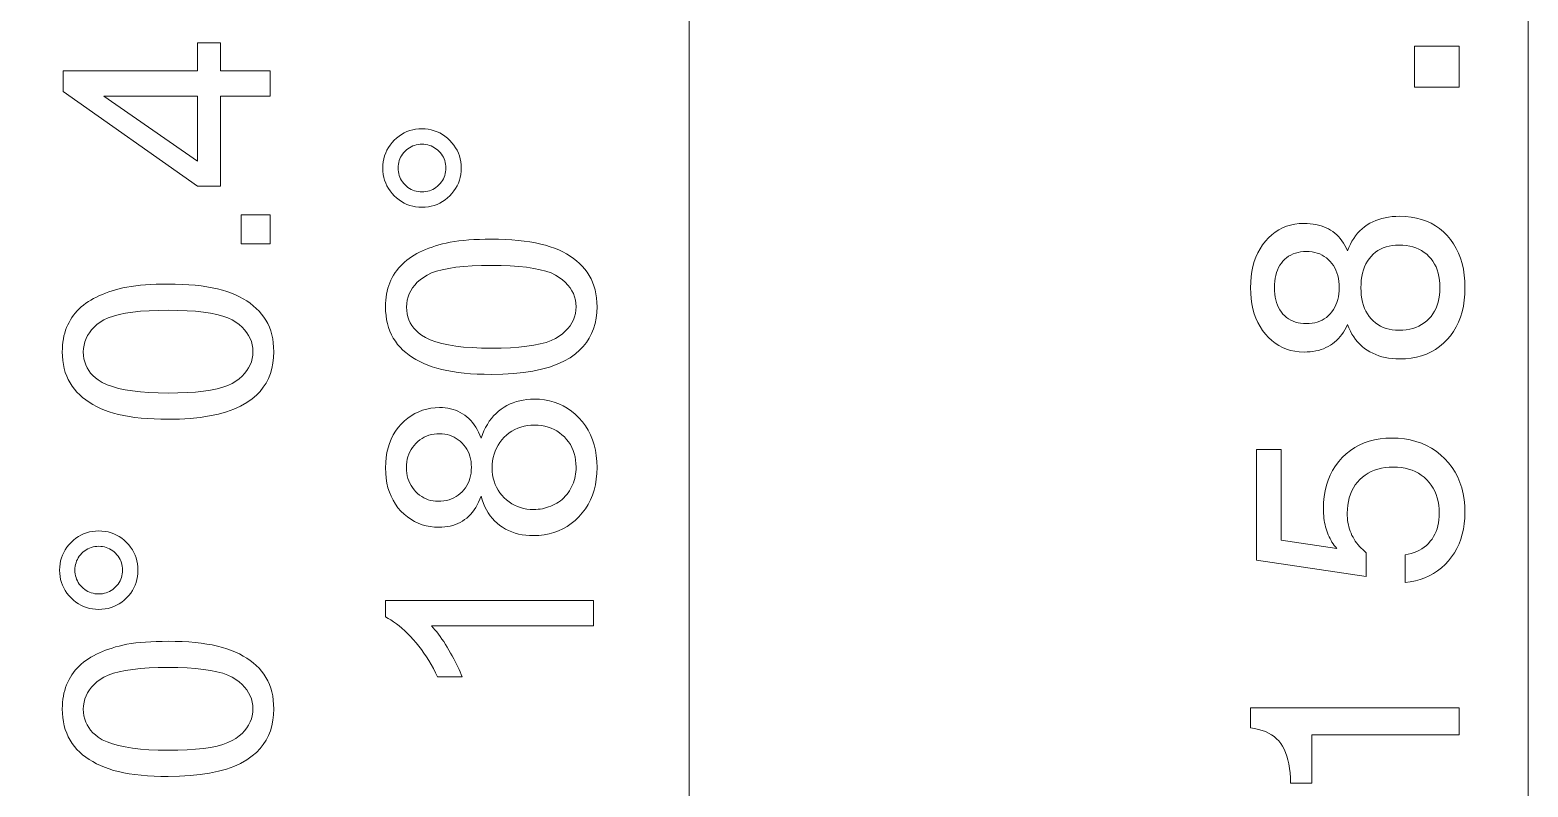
# Model space of a CAD drawing. Extents: x 0 to 297, y 0 to 420.
# Drawn here: x 151.95 to 173.65, y 200.42 to 211.38 of the extents above; entities that cross this region are included whole.
import ezdxf

# ---------------------------------------------------------------- set-up
doc = ezdxf.new("R2010")
doc.units = 0

msp = doc.modelspace()

# ---------------------------------------------------------------- linework, layer by layer
at = {"color": 7, "lineweight": 13}
msp.add_line((173.645, 131.163), (173.645, 284.152), dxfattribs=at)
msp.add_lwpolyline([(130.706, 153.818), (161.496, 162.698), (161.496, 236.781)], dxfattribs=at)
for points in [[(155.426, 210.425), (154.707, 210.425), (154.707, 209.123), (154.37, 209.123), (152.426, 210.492), (152.426, 210.793), (154.37, 210.793), (154.37, 211.198), (154.707, 211.198), (154.707, 210.793), (155.426, 210.793)], [(172.645, 210.554), (172.002, 210.554), (172.002, 211.151), (172.645, 211.151)], [(154.37, 210.425), (153.017, 210.425), (154.37, 209.485)], [(157.623, 208.817), (157.577, 208.819), (157.532, 208.824), (157.489, 208.832), (157.446, 208.844), (157.406, 208.859), (157.366, 208.877), (157.328, 208.899), (157.291, 208.924), (157.256, 208.952), (157.222, 208.984), (157.191, 209.018), (157.163, 209.053), (157.138, 209.09), (157.116, 209.128), (157.098, 209.168), (157.083, 209.208), (157.072, 209.25), (157.063, 209.294), (157.058, 209.338), (157.057, 209.384), (157.058, 209.431), (157.063, 209.476), (157.072, 209.52), (157.083, 209.563), (157.098, 209.604), (157.116, 209.643), (157.138, 209.681), (157.163, 209.718), (157.191, 209.753), (157.222, 209.787), (157.256, 209.819), (157.291, 209.847), (157.328, 209.872), (157.366, 209.893), (157.406, 209.912), (157.446, 209.927), (157.489, 209.938), (157.532, 209.946), (157.577, 209.951), (157.623, 209.953), (157.67, 209.951), (157.715, 209.946), (157.758, 209.938), (157.801, 209.926), (157.842, 209.911), (157.881, 209.893), (157.919, 209.871), (157.956, 209.846), (157.992, 209.818), (158.026, 209.786), (158.057, 209.752), (158.086, 209.717), (158.111, 209.68), (158.132, 209.642), (158.151, 209.602), (158.166, 209.561), (158.177, 209.519), (158.186, 209.476), (158.191, 209.431), (158.192, 209.384), (158.191, 209.338), (158.186, 209.294), (158.177, 209.25), (158.166, 209.208), (158.151, 209.168), (158.133, 209.128), (158.111, 209.09), (158.086, 209.053), (158.058, 209.018), (158.027, 208.984), (157.993, 208.952), (157.957, 208.924), (157.921, 208.899), (157.883, 208.877), (157.843, 208.859), (157.802, 208.844), (157.759, 208.832), (157.716, 208.824), (157.67, 208.819)], [(157.623, 209.04), (157.652, 209.041), (157.679, 209.044), (157.706, 209.049), (157.731, 209.057), (157.756, 209.066), (157.78, 209.077), (157.803, 209.09), (157.826, 209.105), (157.847, 209.122), (157.868, 209.142), (157.887, 209.162), (157.904, 209.184), (157.92, 209.206), (157.933, 209.229), (157.944, 209.253), (157.953, 209.278), (157.96, 209.304), (157.965, 209.331), (157.968, 209.358), (157.969, 209.386), (157.968, 209.414), (157.965, 209.441), (157.96, 209.467), (157.953, 209.493), (157.944, 209.517), (157.933, 209.541), (157.92, 209.564), (157.904, 209.587), (157.887, 209.608), (157.868, 209.629), (157.847, 209.648), (157.826, 209.665), (157.803, 209.68), (157.78, 209.694), (157.756, 209.705), (157.731, 209.714), (157.706, 209.721), (157.679, 209.726), (157.652, 209.729), (157.623, 209.73), (157.595, 209.729), (157.568, 209.726), (157.541, 209.721), (157.516, 209.714), (157.491, 209.705), (157.467, 209.694), (157.443, 209.68), (157.421, 209.665), (157.4, 209.648), (157.379, 209.629), (157.36, 209.608), (157.342, 209.587), (157.327, 209.564), (157.314, 209.541), (157.303, 209.517), (157.294, 209.493), (157.287, 209.467), (157.282, 209.441), (157.279, 209.414), (157.278, 209.386), (157.279, 209.358), (157.282, 209.331), (157.287, 209.304), (157.294, 209.278), (157.303, 209.253), (157.314, 209.229), (157.327, 209.206), (157.342, 209.184), (157.36, 209.162), (157.379, 209.142), (157.4, 209.122), (157.421, 209.105), (157.443, 209.09), (157.467, 209.077), (157.491, 209.066), (157.516, 209.057), (157.541, 209.049), (157.568, 209.044), (157.595, 209.041)], [(155.426, 208.286), (155.006, 208.286), (155.006, 208.706), (155.426, 208.706)], [(171.03, 207.118), (171.011, 207.079), (170.991, 207.043), (170.97, 207.008), (170.947, 206.975), (170.923, 206.945), (170.898, 206.916), (170.871, 206.889), (170.843, 206.864), (170.814, 206.842), (170.783, 206.821), (170.752, 206.802), (170.718, 206.785), (170.683, 206.77), (170.647, 206.757), (170.61, 206.746), (170.57, 206.738), (170.53, 206.731), (170.488, 206.726), (170.445, 206.723), (170.4, 206.722), (170.332, 206.724), (170.267, 206.732), (170.205, 206.745), (170.145, 206.763), (170.088, 206.786), (170.034, 206.815), (169.982, 206.848), (169.932, 206.887), (169.885, 206.931), (169.841, 206.98), (169.8, 207.033), (169.764, 207.089), (169.731, 207.149), (169.703, 207.212), (169.68, 207.277), (169.66, 207.346), (169.645, 207.418), (169.635, 207.494), (169.628, 207.572), (169.626, 207.653), (169.628, 207.735), (169.635, 207.814), (169.645, 207.889), (169.66, 207.962), (169.68, 208.031), (169.703, 208.096), (169.731, 208.159), (169.764, 208.218), (169.8, 208.274), (169.841, 208.327), (169.885, 208.376), (169.932, 208.419), (169.982, 208.458), (170.034, 208.491), (170.088, 208.519), (170.145, 208.542), (170.205, 208.56), (170.267, 208.573), (170.332, 208.581), (170.4, 208.583), (170.445, 208.582), (170.489, 208.579), (170.531, 208.574), (170.572, 208.568), (170.611, 208.559), (170.649, 208.548), (170.685, 208.536), (170.72, 208.521), (170.754, 208.505), (170.786, 208.486), (170.816, 208.466), (170.845, 208.443), (170.873, 208.419), (170.9, 208.392), (170.925, 208.363), (170.948, 208.333), (170.971, 208.3), (170.992, 208.265), (171.012, 208.228), (171.03, 208.189), (171.05, 208.237), (171.071, 208.283), (171.095, 208.326), (171.12, 208.367), (171.148, 208.405), (171.177, 208.441), (171.209, 208.475), (171.242, 208.506), (171.277, 208.535), (171.315, 208.561), (171.354, 208.585), (171.395, 208.606), (171.438, 208.625), (171.482, 208.641), (171.528, 208.655), (171.576, 208.666), (171.626, 208.675), (171.677, 208.682), (171.73, 208.685), (171.785, 208.687), (171.87, 208.684), (171.951, 208.675), (172.028, 208.661), (172.103, 208.642), (172.173, 208.617), (172.24, 208.586), (172.304, 208.55), (172.364, 208.508), (172.421, 208.46), (172.474, 208.407), (172.523, 208.349), (172.567, 208.288), (172.605, 208.222), (172.639, 208.153), (172.667, 208.079), (172.69, 208.002), (172.708, 207.921), (172.721, 207.835), (172.729, 207.746), (172.731, 207.653), (172.729, 207.561), (172.721, 207.472), (172.708, 207.387), (172.69, 207.305), (172.667, 207.228), (172.639, 207.155), (172.605, 207.085), (172.567, 207.02), (172.523, 206.958), (172.474, 206.901), (172.421, 206.848), (172.364, 206.801), (172.304, 206.759), (172.24, 206.723), (172.173, 206.692), (172.103, 206.667), (172.028, 206.648), (171.951, 206.634), (171.87, 206.625), (171.785, 206.623), (171.73, 206.624), (171.677, 206.628), (171.626, 206.634), (171.576, 206.643), (171.528, 206.654), (171.482, 206.668), (171.438, 206.684), (171.395, 206.703), (171.354, 206.724), (171.315, 206.748), (171.277, 206.774), (171.242, 206.803), (171.209, 206.834), (171.177, 206.867), (171.148, 206.903), (171.12, 206.941), (171.095, 206.982), (171.071, 207.025), (171.05, 207.07)], [(158.628, 206.398), (158.524, 206.4), (158.424, 206.403), (158.328, 206.408), (158.236, 206.416), (158.148, 206.426), (158.065, 206.438), (157.985, 206.452), (157.91, 206.469), (157.839, 206.487), (157.772, 206.508), (157.708, 206.531), (157.648, 206.556), (157.591, 206.583), (157.536, 206.613), (157.485, 206.644), (157.436, 206.678), (157.39, 206.713), (157.348, 206.751), (157.308, 206.791), (157.271, 206.833), (157.238, 206.878), (157.208, 206.924), (157.182, 206.973), (157.159, 207.024), (157.139, 207.077), (157.124, 207.133), (157.111, 207.19), (157.103, 207.25), (157.097, 207.312), (157.095, 207.377), (157.096, 207.424), (157.099, 207.471), (157.104, 207.516), (157.111, 207.56), (157.12, 207.603), (157.13, 207.645), (157.143, 207.686), (157.158, 207.725), (157.174, 207.763), (157.193, 207.8), (157.213, 207.836), (157.235, 207.871), (157.259, 207.904), (157.284, 207.936), (157.311, 207.967), (157.34, 207.996), (157.371, 208.024), (157.403, 208.051), (157.437, 208.077), (157.473, 208.101), (157.51, 208.124), (157.549, 208.147), (157.59, 208.168), (157.632, 208.188), (157.676, 208.207), (157.722, 208.225), (157.769, 208.242), (157.817, 208.258), (157.867, 208.273), (157.919, 208.287), (157.974, 208.3), (158.032, 208.312), (158.093, 208.322), (158.159, 208.331), (158.228, 208.338), (158.301, 208.344), (158.377, 208.349), (158.457, 208.352), (158.541, 208.354), (158.628, 208.355), (158.732, 208.354), (158.831, 208.35), (158.927, 208.345), (159.018, 208.337), (159.105, 208.328), (159.188, 208.316), (159.268, 208.302), (159.343, 208.285), (159.414, 208.267), (159.481, 208.246), (159.544, 208.224), (159.604, 208.199), (159.662, 208.172), (159.716, 208.142), (159.768, 208.111), (159.817, 208.078), (159.862, 208.042), (159.905, 208.004), (159.945, 207.964), (159.982, 207.922), (160.016, 207.878), (160.046, 207.831), (160.072, 207.782), (160.095, 207.731), (160.115, 207.678), (160.131, 207.622), (160.143, 207.564), (160.152, 207.504), (160.157, 207.441), (160.159, 207.377), (160.156, 207.292), (160.146, 207.211), (160.131, 207.133), (160.109, 207.059), (160.081, 206.989), (160.047, 206.923), (160.007, 206.861), (159.96, 206.802), (159.907, 206.747), (159.848, 206.695), (159.768, 206.639), (159.679, 206.588), (159.581, 206.544), (159.473, 206.505), (159.356, 206.473), (159.229, 206.446), (159.093, 206.425), (158.947, 206.41), (158.793, 206.401)], [(170.433, 207.133), (170.476, 207.134), (170.516, 207.138), (170.555, 207.146), (170.592, 207.156), (170.627, 207.168), (170.661, 207.184), (170.693, 207.202), (170.724, 207.224), (170.752, 207.248), (170.779, 207.275), (170.804, 207.304), (170.826, 207.336), (170.846, 207.369), (170.863, 207.404), (170.877, 207.441), (170.889, 207.48), (170.898, 207.52), (170.905, 207.563), (170.909, 207.607), (170.91, 207.653), (170.909, 207.7), (170.905, 207.745), (170.898, 207.788), (170.889, 207.829), (170.877, 207.868), (170.863, 207.905), (170.846, 207.94), (170.826, 207.973), (170.804, 208.005), (170.779, 208.034), (170.752, 208.061), (170.724, 208.085), (170.693, 208.107), (170.661, 208.125), (170.627, 208.141), (170.592, 208.154), (170.555, 208.164), (170.516, 208.171), (170.476, 208.175), (170.433, 208.176), (170.391, 208.175), (170.351, 208.171), (170.313, 208.164), (170.276, 208.154), (170.241, 208.142), (170.208, 208.126), (170.177, 208.108), (170.148, 208.087), (170.121, 208.064), (170.095, 208.037), (170.072, 208.008), (170.051, 207.977), (170.032, 207.944), (170.016, 207.909), (170.003, 207.872), (169.992, 207.832), (169.983, 207.791), (169.977, 207.747), (169.973, 207.701), (169.972, 207.653), (169.973, 207.606), (169.977, 207.561), (169.983, 207.517), (169.992, 207.476), (170.003, 207.437), (170.016, 207.4), (170.032, 207.365), (170.051, 207.332), (170.072, 207.301), (170.095, 207.272), (170.121, 207.245), (170.148, 207.222), (170.177, 207.201), (170.208, 207.183), (170.241, 207.168), (170.276, 207.155), (170.313, 207.145), (170.351, 207.138), (170.391, 207.134)], [(171.776, 207.038), (171.83, 207.04), (171.881, 207.045), (171.931, 207.053), (171.977, 207.064), (172.022, 207.079), (172.064, 207.097), (172.104, 207.119), (172.141, 207.144), (172.177, 207.172), (172.21, 207.203), (172.24, 207.238), (172.267, 207.274), (172.291, 207.313), (172.312, 207.355), (172.329, 207.399), (172.343, 207.445), (172.355, 207.493), (172.362, 207.544), (172.367, 207.598), (172.369, 207.653), (172.367, 207.71), (172.362, 207.763), (172.355, 207.815), (172.343, 207.863), (172.329, 207.91), (172.312, 207.954), (172.291, 207.995), (172.267, 208.035), (172.24, 208.071), (172.21, 208.106), (172.177, 208.137), (172.141, 208.165), (172.104, 208.19), (172.064, 208.212), (172.022, 208.23), (171.977, 208.245), (171.931, 208.256), (171.881, 208.265), (171.83, 208.27), (171.776, 208.271), (171.726, 208.27), (171.679, 208.265), (171.633, 208.256), (171.589, 208.245), (171.548, 208.23), (171.509, 208.212), (171.471, 208.191), (171.436, 208.166), (171.403, 208.138), (171.373, 208.107), (171.344, 208.073), (171.319, 208.036), (171.297, 207.997), (171.278, 207.955), (171.261, 207.911), (171.248, 207.865), (171.237, 207.816), (171.23, 207.764), (171.226, 207.71), (171.224, 207.653), (171.226, 207.597), (171.23, 207.544), (171.237, 207.492), (171.248, 207.444), (171.261, 207.397), (171.278, 207.353), (171.297, 207.312), (171.319, 207.273), (171.344, 207.236), (171.373, 207.202), (171.403, 207.171), (171.436, 207.143), (171.471, 207.118), (171.509, 207.097), (171.548, 207.079), (171.589, 207.064), (171.633, 207.053), (171.679, 207.044), (171.726, 207.04)], [(158.628, 206.777), (158.771, 206.779), (158.904, 206.784), (159.027, 206.793), (159.14, 206.805), (159.243, 206.82), (159.337, 206.839), (159.42, 206.862), (159.494, 206.888), (159.558, 206.917), (159.612, 206.95), (159.658, 206.985), (159.7, 207.022), (159.736, 207.061), (159.768, 207.101), (159.795, 207.143), (159.817, 207.187), (159.834, 207.232), (159.846, 207.278), (159.854, 207.327), (159.856, 207.377), (159.854, 207.427), (159.846, 207.475), (159.834, 207.522), (159.817, 207.567), (159.795, 207.61), (159.768, 207.652), (159.736, 207.692), (159.699, 207.731), (159.657, 207.768), (159.61, 207.803), (159.556, 207.836), (159.493, 207.866), (159.419, 207.892), (159.335, 207.914), (159.242, 207.933), (159.139, 207.949), (159.026, 207.961), (158.903, 207.969), (158.771, 207.975), (158.628, 207.976), (158.485, 207.975), (158.352, 207.969), (158.229, 207.961), (158.115, 207.949), (158.012, 207.933), (157.918, 207.914), (157.835, 207.892), (157.761, 207.866), (157.698, 207.836), (157.644, 207.803), (157.598, 207.768), (157.556, 207.731), (157.52, 207.692), (157.488, 207.651), (157.461, 207.609), (157.439, 207.565), (157.422, 207.52), (157.41, 207.472), (157.403, 207.423), (157.4, 207.373), (157.403, 207.323), (157.409, 207.275), (157.42, 207.23), (157.435, 207.186), (157.454, 207.144), (157.478, 207.105), (157.506, 207.067), (157.538, 207.032), (157.574, 206.999), (157.615, 206.967), (157.675, 206.931), (157.744, 206.899), (157.822, 206.87), (157.909, 206.846), (158.006, 206.825), (158.112, 206.808), (158.227, 206.794), (158.351, 206.785), (158.485, 206.779)], [(153.946, 205.749), (153.842, 205.75), (153.742, 205.753), (153.646, 205.759), (153.554, 205.766), (153.466, 205.776), (153.382, 205.788), (153.303, 205.802), (153.228, 205.819), (153.157, 205.837), (153.09, 205.858), (153.026, 205.881), (152.966, 205.906), (152.908, 205.934), (152.854, 205.963), (152.802, 205.994), (152.754, 206.028), (152.708, 206.064), (152.666, 206.102), (152.626, 206.142), (152.589, 206.184), (152.556, 206.228), (152.526, 206.274), (152.5, 206.323), (152.477, 206.374), (152.457, 206.427), (152.442, 206.483), (152.429, 206.541), (152.42, 206.6), (152.415, 206.663), (152.413, 206.727), (152.414, 206.775), (152.417, 206.821), (152.422, 206.866), (152.429, 206.911), (152.438, 206.954), (152.448, 206.995), (152.461, 207.036), (152.476, 207.075), (152.492, 207.114), (152.511, 207.151), (152.531, 207.186), (152.553, 207.221), (152.577, 207.254), (152.602, 207.286), (152.629, 207.317), (152.658, 207.346), (152.689, 207.374), (152.721, 207.401), (152.755, 207.427), (152.791, 207.451), (152.828, 207.475), (152.867, 207.497), (152.908, 207.518), (152.95, 207.538), (152.994, 207.557), (153.039, 207.575), (153.086, 207.592), (153.135, 207.609), (153.185, 207.624), (153.237, 207.638), (153.291, 207.65), (153.35, 207.662), (153.411, 207.672), (153.477, 207.681), (153.546, 207.688), (153.618, 207.694), (153.695, 207.699), (153.775, 207.702), (153.859, 207.704), (153.946, 207.705), (154.05, 207.704), (154.149, 207.701), (154.245, 207.695), (154.336, 207.688), (154.423, 207.678), (154.506, 207.666), (154.585, 207.652), (154.661, 207.636), (154.732, 207.617), (154.798, 207.597), (154.862, 207.574), (154.922, 207.549), (154.98, 207.522), (155.034, 207.493), (155.086, 207.461), (155.135, 207.428), (155.18, 207.392), (155.223, 207.354), (155.263, 207.314), (155.3, 207.272), (155.333, 207.228), (155.363, 207.181), (155.39, 207.133), (155.413, 207.081), (155.433, 207.028), (155.448, 206.972), (155.461, 206.914), (155.47, 206.854), (155.475, 206.792), (155.477, 206.727), (155.474, 206.642), (155.464, 206.561), (155.449, 206.483), (155.427, 206.41), (155.399, 206.34), (155.365, 206.273), (155.324, 206.211), (155.278, 206.152), (155.225, 206.097), (155.166, 206.046), (155.086, 205.989), (154.997, 205.939), (154.899, 205.894), (154.791, 205.856), (154.674, 205.823), (154.547, 205.796), (154.411, 205.775), (154.265, 205.761), (154.11, 205.752)], [(153.946, 206.127), (154.089, 206.129), (154.222, 206.134), (154.345, 206.143), (154.458, 206.155), (154.561, 206.171), (154.655, 206.19), (154.738, 206.212), (154.812, 206.238), (154.876, 206.267), (154.929, 206.3), (154.976, 206.336), (155.017, 206.373), (155.054, 206.411), (155.086, 206.452), (155.113, 206.493), (155.135, 206.537), (155.152, 206.582), (155.164, 206.629), (155.171, 206.677), (155.174, 206.727), (155.171, 206.777), (155.164, 206.825), (155.152, 206.872), (155.135, 206.917), (155.113, 206.96), (155.086, 207.002), (155.054, 207.043), (155.017, 207.081), (154.975, 207.118), (154.928, 207.154), (154.874, 207.186), (154.81, 207.216), (154.737, 207.242), (154.653, 207.264), (154.56, 207.283), (154.457, 207.299), (154.344, 207.311), (154.221, 207.32), (154.089, 207.325), (153.946, 207.327), (153.803, 207.325), (153.67, 207.32), (153.546, 207.311), (153.433, 207.299), (153.33, 207.283), (153.236, 207.264), (153.153, 207.242), (153.079, 207.216), (153.015, 207.186), (152.962, 207.154), (152.916, 207.118), (152.874, 207.081), (152.838, 207.042), (152.806, 207.002), (152.779, 206.959), (152.757, 206.916), (152.74, 206.87), (152.728, 206.823), (152.721, 206.774), (152.718, 206.723), (152.72, 206.673), (152.727, 206.625), (152.738, 206.58), (152.753, 206.536), (152.772, 206.495), (152.796, 206.455), (152.824, 206.418), (152.856, 206.382), (152.892, 206.349), (152.933, 206.318), (152.993, 206.282), (153.061, 206.249), (153.139, 206.221), (153.227, 206.196), (153.323, 206.175), (153.429, 206.158), (153.545, 206.144), (153.669, 206.135), (153.803, 206.129)], [(158.481, 204.635), (158.463, 204.59), (158.444, 204.548), (158.424, 204.508), (158.402, 204.47), (158.379, 204.435), (158.354, 204.402), (158.328, 204.372), (158.301, 204.344), (158.272, 204.318), (158.241, 204.295), (158.21, 204.274), (158.177, 204.255), (158.143, 204.238), (158.107, 204.224), (158.071, 204.212), (158.033, 204.202), (157.994, 204.194), (157.953, 204.189), (157.912, 204.185), (157.869, 204.184), (157.805, 204.187), (157.742, 204.194), (157.682, 204.205), (157.624, 204.222), (157.568, 204.243), (157.514, 204.269), (157.462, 204.3), (157.412, 204.335), (157.364, 204.375), (157.319, 204.42), (157.276, 204.468), (157.238, 204.52), (157.205, 204.575), (157.176, 204.633), (157.151, 204.694), (157.131, 204.758), (157.116, 204.825), (157.104, 204.896), (157.098, 204.969), (157.095, 205.046), (157.098, 205.123), (157.105, 205.197), (157.116, 205.268), (157.132, 205.336), (157.153, 205.4), (157.178, 205.462), (157.207, 205.521), (157.242, 205.576), (157.28, 205.629), (157.324, 205.678), (157.37, 205.724), (157.419, 205.764), (157.469, 205.8), (157.522, 205.831), (157.577, 205.858), (157.633, 205.879), (157.692, 205.896), (157.752, 205.908), (157.815, 205.915), (157.879, 205.918), (157.92, 205.917), (157.961, 205.913), (158, 205.908), (158.038, 205.9), (158.074, 205.89), (158.11, 205.878), (158.145, 205.864), (158.179, 205.848), (158.211, 205.829), (158.242, 205.808), (158.273, 205.785), (158.301, 205.76), (158.329, 205.732), (158.355, 205.702), (158.379, 205.67), (158.402, 205.636), (158.424, 205.599), (158.444, 205.56), (158.463, 205.519), (158.481, 205.476), (158.5, 205.53), (158.521, 205.581), (158.545, 205.629), (158.571, 205.675), (158.599, 205.719), (158.629, 205.76), (158.661, 205.798), (158.696, 205.833), (158.732, 205.866), (158.771, 205.896), (158.812, 205.924), (158.855, 205.948), (158.899, 205.97), (158.944, 205.988), (158.991, 206.004), (159.04, 206.017), (159.09, 206.027), (159.142, 206.035), (159.195, 206.039), (159.25, 206.04), (159.326, 206.038), (159.399, 206.029), (159.47, 206.016), (159.538, 205.997), (159.604, 205.972), (159.668, 205.942), (159.729, 205.907), (159.787, 205.866), (159.843, 205.82), (159.897, 205.768), (159.947, 205.712), (159.991, 205.652), (160.031, 205.589), (160.065, 205.523), (160.093, 205.453), (160.117, 205.38), (160.135, 205.303), (160.148, 205.223), (160.156, 205.139), (160.159, 205.052), (160.156, 204.965), (160.148, 204.881), (160.135, 204.801), (160.117, 204.724), (160.093, 204.651), (160.064, 204.581), (160.03, 204.515), (159.991, 204.451), (159.946, 204.392), (159.896, 204.336), (159.842, 204.284), (159.786, 204.238), (159.726, 204.197), (159.665, 204.162), (159.601, 204.132), (159.534, 204.107), (159.464, 204.088), (159.392, 204.074), (159.317, 204.066), (159.24, 204.064), (159.183, 204.065), (159.127, 204.07), (159.073, 204.077), (159.021, 204.087), (158.971, 204.101), (158.923, 204.117), (158.877, 204.136), (158.833, 204.159), (158.79, 204.184), (158.75, 204.212), (158.712, 204.243), (158.676, 204.276), (158.643, 204.312), (158.612, 204.351), (158.584, 204.392), (158.558, 204.435), (158.535, 204.481), (158.515, 204.53), (158.496, 204.581)], [(157.857, 204.561), (157.899, 204.562), (157.939, 204.566), (157.977, 204.573), (158.015, 204.583), (158.05, 204.595), (158.084, 204.61), (158.117, 204.628), (158.147, 204.649), (158.177, 204.672), (158.205, 204.698), (158.23, 204.726), (158.253, 204.756), (158.273, 204.788), (158.291, 204.821), (158.306, 204.856), (158.318, 204.892), (158.328, 204.93), (158.334, 204.97), (158.338, 205.011), (158.34, 205.054), (158.338, 205.096), (158.334, 205.136), (158.328, 205.175), (158.318, 205.212), (158.306, 205.248), (158.291, 205.282), (158.274, 205.314), (158.254, 205.345), (158.231, 205.375), (158.206, 205.403), (158.178, 205.429), (158.15, 205.452), (158.12, 205.472), (158.089, 205.49), (158.057, 205.505), (158.023, 205.517), (157.988, 205.527), (157.953, 205.534), (157.915, 205.538), (157.877, 205.539), (157.837, 205.538), (157.799, 205.533), (157.761, 205.526), (157.725, 205.517), (157.691, 205.504), (157.657, 205.489), (157.625, 205.47), (157.594, 205.449), (157.565, 205.425), (157.536, 205.399), (157.51, 205.37), (157.487, 205.34), (157.466, 205.309), (157.448, 205.276), (157.433, 205.242), (157.42, 205.206), (157.411, 205.169), (157.404, 205.131), (157.4, 205.091), (157.398, 205.05), (157.4, 205.008), (157.404, 204.968), (157.41, 204.93), (157.42, 204.893), (157.432, 204.857), (157.447, 204.823), (157.465, 204.79), (157.485, 204.759), (157.508, 204.729), (157.533, 204.7), (157.561, 204.674), (157.59, 204.65), (157.619, 204.629), (157.65, 204.611), (157.682, 204.596), (157.715, 204.583), (157.749, 204.573), (157.784, 204.566), (157.82, 204.562)], [(159.242, 204.442), (159.274, 204.443), (159.305, 204.445), (159.336, 204.449), (159.367, 204.454), (159.397, 204.461), (159.428, 204.469), (159.458, 204.479), (159.488, 204.49), (159.517, 204.503), (159.547, 204.517), (159.576, 204.533), (159.603, 204.55), (159.629, 204.568), (159.654, 204.588), (159.678, 204.61), (159.7, 204.633), (159.721, 204.657), (159.74, 204.683), (159.758, 204.71), (159.775, 204.739), (159.791, 204.769), (159.804, 204.799), (159.816, 204.829), (159.827, 204.86), (159.836, 204.892), (159.843, 204.924), (159.849, 204.956), (159.853, 204.989), (159.855, 205.022), (159.856, 205.056), (159.854, 205.108), (159.849, 205.158), (159.841, 205.206), (159.829, 205.253), (159.814, 205.297), (159.795, 205.34), (159.773, 205.381), (159.747, 205.42), (159.718, 205.457), (159.686, 205.492), (159.651, 205.525), (159.615, 205.554), (159.576, 205.58), (159.536, 205.602), (159.493, 205.621), (159.449, 205.636), (159.403, 205.648), (159.355, 205.657), (159.306, 205.662), (159.254, 205.664), (159.202, 205.662), (159.152, 205.657), (159.103, 205.648), (159.056, 205.636), (159.011, 205.62), (158.968, 205.6), (158.927, 205.577), (158.888, 205.551), (158.85, 205.52), (158.814, 205.487), (158.781, 205.451), (158.752, 205.412), (158.726, 205.373), (158.703, 205.331), (158.684, 205.288), (158.668, 205.242), (158.656, 205.195), (158.647, 205.147), (158.642, 205.096), (158.641, 205.044), (158.642, 204.993), (158.647, 204.943), (158.656, 204.896), (158.668, 204.85), (158.683, 204.806), (158.702, 204.764), (158.725, 204.724), (158.751, 204.685), (158.78, 204.648), (158.812, 204.613), (158.848, 204.581), (158.885, 204.552), (158.923, 204.526), (158.964, 204.504), (159.006, 204.485), (159.05, 204.469), (159.095, 204.458), (159.142, 204.449), (159.191, 204.444)], [(171.863, 203.386), (171.863, 203.787), (171.909, 203.795), (171.952, 203.806), (171.994, 203.82), (172.034, 203.835), (172.071, 203.854), (172.107, 203.874), (172.14, 203.898), (172.172, 203.923), (172.201, 203.951), (172.229, 203.982), (172.254, 204.015), (172.276, 204.049), (172.296, 204.085), (172.313, 204.123), (172.327, 204.163), (172.339, 204.205), (172.349, 204.248), (172.355, 204.293), (172.359, 204.339), (172.36, 204.388), (172.359, 204.447), (172.353, 204.504), (172.344, 204.558), (172.331, 204.61), (172.315, 204.66), (172.294, 204.707), (172.271, 204.752), (172.243, 204.795), (172.212, 204.835), (172.177, 204.873), (172.139, 204.908), (172.099, 204.939), (172.056, 204.966), (172.012, 204.99), (171.965, 205.01), (171.915, 205.027), (171.863, 205.04), (171.809, 205.049), (171.753, 205.054), (171.694, 205.056), (171.634, 205.054), (171.577, 205.049), (171.522, 205.04), (171.47, 205.027), (171.42, 205.011), (171.372, 204.991), (171.327, 204.967), (171.285, 204.94), (171.245, 204.909), (171.207, 204.875), (171.173, 204.837), (171.142, 204.797), (171.115, 204.755), (171.091, 204.71), (171.071, 204.662), (171.055, 204.613), (171.042, 204.56), (171.033, 204.505), (171.028, 204.448), (171.026, 204.388), (171.027, 204.353), (171.029, 204.319), (171.032, 204.286), (171.037, 204.253), (171.043, 204.221), (171.051, 204.189), (171.06, 204.158), (171.07, 204.127), (171.082, 204.098), (171.095, 204.068), (171.11, 204.04), (171.126, 204.012), (171.143, 203.985), (171.162, 203.959), (171.182, 203.933), (171.203, 203.908), (171.226, 203.884), (171.25, 203.861), (171.275, 203.838), (171.302, 203.817), (171.302, 203.473), (169.712, 203.709), (169.712, 205.311), (170.067, 205.311), (170.067, 203.998), (170.874, 203.878), (170.856, 203.9), (170.838, 203.922), (170.821, 203.946), (170.805, 203.97), (170.791, 203.995), (170.777, 204.021), (170.763, 204.047), (170.751, 204.075), (170.74, 204.103), (170.73, 204.132), (170.72, 204.161), (170.712, 204.191), (170.704, 204.222), (170.698, 204.253), (170.693, 204.285), (170.688, 204.317), (170.685, 204.35), (170.682, 204.383), (170.681, 204.417), (170.68, 204.451), (170.683, 204.542), (170.691, 204.629), (170.705, 204.712), (170.724, 204.792), (170.749, 204.868), (170.779, 204.94), (170.814, 205.009), (170.856, 205.074), (170.902, 205.136), (170.954, 205.194), (171.011, 205.248), (171.071, 205.296), (171.134, 205.338), (171.201, 205.374), (171.271, 205.405), (171.345, 205.431), (171.422, 205.45), (171.502, 205.464), (171.586, 205.473), (171.673, 205.476), (171.766, 205.473), (171.855, 205.464), (171.94, 205.449), (172.022, 205.428), (172.101, 205.401), (172.175, 205.368), (172.246, 205.33), (172.314, 205.285), (172.378, 205.234), (172.438, 205.177), (172.494, 205.116), (172.544, 205.051), (172.588, 204.982), (172.626, 204.91), (172.658, 204.834), (172.685, 204.755), (172.705, 204.671), (172.72, 204.585), (172.729, 204.494), (172.731, 204.4), (172.729, 204.317), (172.722, 204.237), (172.71, 204.159), (172.693, 204.085), (172.672, 204.013), (172.645, 203.944), (172.614, 203.878), (172.578, 203.815), (172.538, 203.755), (172.492, 203.697), (172.443, 203.644), (172.39, 203.596), (172.335, 203.552), (172.277, 203.514), (172.215, 203.48), (172.151, 203.451), (172.083, 203.428), (172.013, 203.409), (171.939, 203.395)], [(152.941, 202.996), (152.895, 202.998), (152.85, 203.003), (152.806, 203.011), (152.764, 203.023), (152.723, 203.038), (152.684, 203.056), (152.646, 203.078), (152.609, 203.103), (152.574, 203.131), (152.54, 203.163), (152.509, 203.197), (152.481, 203.233), (152.456, 203.269), (152.434, 203.307), (152.416, 203.347), (152.401, 203.387), (152.389, 203.429), (152.381, 203.473), (152.376, 203.517), (152.374, 203.563), (152.376, 203.61), (152.381, 203.655), (152.389, 203.699), (152.401, 203.742), (152.416, 203.783), (152.434, 203.822), (152.456, 203.86), (152.481, 203.897), (152.509, 203.933), (152.54, 203.966), (152.574, 203.998), (152.609, 204.026), (152.646, 204.051), (152.684, 204.072), (152.723, 204.091), (152.764, 204.106), (152.806, 204.117), (152.85, 204.126), (152.895, 204.13), (152.941, 204.132), (152.988, 204.13), (153.033, 204.125), (153.076, 204.117), (153.119, 204.105), (153.16, 204.09), (153.199, 204.072), (153.237, 204.05), (153.274, 204.025), (153.309, 203.997), (153.343, 203.965), (153.375, 203.931), (153.403, 203.896), (153.428, 203.859), (153.45, 203.821), (153.469, 203.781), (153.484, 203.741), (153.495, 203.698), (153.504, 203.655), (153.509, 203.61), (153.51, 203.563), (153.509, 203.517), (153.504, 203.473), (153.495, 203.429), (153.484, 203.387), (153.469, 203.347), (153.451, 203.307), (153.429, 203.269), (153.404, 203.233), (153.376, 203.197), (153.344, 203.163), (153.311, 203.131), (153.275, 203.103), (153.239, 203.078), (153.2, 203.056), (153.161, 203.038), (153.12, 203.023), (153.077, 203.011), (153.033, 203.003), (152.988, 202.998)], [(152.941, 203.219), (152.97, 203.22), (152.997, 203.223), (153.023, 203.229), (153.049, 203.236), (153.074, 203.245), (153.098, 203.256), (153.121, 203.269), (153.144, 203.284), (153.165, 203.301), (153.186, 203.321), (153.205, 203.341), (153.222, 203.363), (153.238, 203.385), (153.251, 203.408), (153.262, 203.433), (153.271, 203.457), (153.278, 203.483), (153.283, 203.51), (153.286, 203.537), (153.287, 203.565), (153.286, 203.593), (153.283, 203.62), (153.278, 203.646), (153.271, 203.672), (153.262, 203.697), (153.251, 203.72), (153.238, 203.743), (153.222, 203.766), (153.205, 203.787), (153.186, 203.808), (153.165, 203.827), (153.144, 203.844), (153.121, 203.859), (153.098, 203.873), (153.074, 203.884), (153.049, 203.893), (153.023, 203.9), (152.997, 203.905), (152.97, 203.908), (152.941, 203.909), (152.913, 203.908), (152.886, 203.905), (152.859, 203.9), (152.833, 203.893), (152.809, 203.884), (152.785, 203.873), (152.761, 203.859), (152.739, 203.844), (152.717, 203.827), (152.697, 203.808), (152.678, 203.787), (152.66, 203.766), (152.645, 203.743), (152.632, 203.72), (152.621, 203.697), (152.612, 203.672), (152.605, 203.646), (152.6, 203.62), (152.596, 203.593), (152.595, 203.565), (152.596, 203.537), (152.6, 203.51), (152.605, 203.483), (152.612, 203.457), (152.621, 203.433), (152.632, 203.408), (152.645, 203.385), (152.66, 203.363), (152.678, 203.341), (152.697, 203.321), (152.717, 203.301), (152.739, 203.284), (152.761, 203.269), (152.785, 203.256), (152.809, 203.245), (152.833, 203.236), (152.859, 203.229), (152.886, 203.223), (152.913, 203.22)], [(160.108, 203.124), (160.108, 202.756), (157.761, 202.756), (157.786, 202.729), (157.811, 202.699), (157.837, 202.669), (157.862, 202.636), (157.887, 202.602), (157.913, 202.566), (157.938, 202.529), (157.964, 202.49), (157.989, 202.449), (158.014, 202.407), (158.039, 202.364), (158.063, 202.322), (158.085, 202.281), (158.106, 202.241), (158.125, 202.202), (158.144, 202.164), (158.161, 202.126), (158.177, 202.09), (158.191, 202.054), (158.205, 202.019), (157.849, 202.019), (157.819, 202.08), (157.788, 202.14), (157.756, 202.198), (157.722, 202.254), (157.688, 202.309), (157.652, 202.362), (157.615, 202.414), (157.577, 202.464), (157.537, 202.512), (157.497, 202.559), (157.455, 202.604), (157.414, 202.647), (157.374, 202.686), (157.333, 202.723), (157.293, 202.757), (157.253, 202.788), (157.213, 202.817), (157.174, 202.843), (157.134, 202.866), (157.095, 202.887), (157.095, 203.124)], [(153.946, 200.578), (153.842, 200.579), (153.742, 200.582), (153.646, 200.587), (153.554, 200.595), (153.466, 200.605), (153.382, 200.617), (153.303, 200.631), (153.228, 200.648), (153.157, 200.666), (153.09, 200.687), (153.026, 200.71), (152.966, 200.735), (152.908, 200.762), (152.854, 200.792), (152.802, 200.823), (152.754, 200.857), (152.708, 200.892), (152.666, 200.93), (152.626, 200.97), (152.589, 201.012), (152.556, 201.057), (152.526, 201.103), (152.5, 201.152), (152.477, 201.203), (152.457, 201.256), (152.442, 201.312), (152.429, 201.369), (152.42, 201.429), (152.415, 201.491), (152.413, 201.556), (152.414, 201.603), (152.417, 201.65), (152.422, 201.695), (152.429, 201.739), (152.438, 201.782), (152.448, 201.824), (152.461, 201.865), (152.476, 201.904), (152.492, 201.942), (152.511, 201.979), (152.531, 202.015), (152.553, 202.05), (152.577, 202.083), (152.602, 202.115), (152.629, 202.146), (152.658, 202.175), (152.689, 202.203), (152.721, 202.23), (152.755, 202.256), (152.791, 202.28), (152.828, 202.303), (152.867, 202.326), (152.908, 202.347), (152.95, 202.367), (152.994, 202.386), (153.039, 202.404), (153.086, 202.421), (153.135, 202.437), (153.185, 202.452), (153.237, 202.466), (153.291, 202.479), (153.35, 202.491), (153.411, 202.501), (153.477, 202.51), (153.546, 202.517), (153.618, 202.523), (153.695, 202.528), (153.775, 202.531), (153.859, 202.533), (153.946, 202.534), (154.05, 202.533), (154.149, 202.53), (154.245, 202.524), (154.336, 202.517), (154.423, 202.507), (154.506, 202.495), (154.585, 202.481), (154.661, 202.464), (154.732, 202.446), (154.798, 202.425), (154.862, 202.403), (154.922, 202.378), (154.98, 202.351), (155.034, 202.321), (155.086, 202.29), (155.135, 202.257), (155.18, 202.221), (155.223, 202.183), (155.263, 202.143), (155.3, 202.101), (155.333, 202.057), (155.363, 202.01), (155.39, 201.961), (155.413, 201.91), (155.433, 201.857), (155.448, 201.801), (155.461, 201.743), (155.47, 201.683), (155.475, 201.62), (155.477, 201.556), (155.474, 201.471), (155.464, 201.39), (155.449, 201.312), (155.427, 201.238), (155.399, 201.168), (155.365, 201.102), (155.324, 201.04), (155.278, 200.981), (155.225, 200.926), (155.166, 200.874), (155.086, 200.818), (154.997, 200.767), (154.899, 200.723), (154.791, 200.684), (154.674, 200.652), (154.547, 200.625), (154.411, 200.604), (154.265, 200.589), (154.11, 200.581)], [(153.946, 200.956), (154.089, 200.958), (154.222, 200.963), (154.345, 200.972), (154.458, 200.984), (154.561, 200.999), (154.655, 201.018), (154.738, 201.041), (154.812, 201.067), (154.876, 201.096), (154.929, 201.129), (154.976, 201.164), (155.017, 201.201), (155.054, 201.24), (155.086, 201.28), (155.113, 201.322), (155.135, 201.366), (155.152, 201.411), (155.164, 201.457), (155.171, 201.506), (155.174, 201.556), (155.171, 201.606), (155.164, 201.654), (155.152, 201.701), (155.135, 201.746), (155.113, 201.789), (155.086, 201.831), (155.054, 201.871), (155.017, 201.91), (154.975, 201.947), (154.928, 201.982), (154.874, 202.015), (154.81, 202.045), (154.737, 202.071), (154.653, 202.093), (154.56, 202.112), (154.457, 202.128), (154.344, 202.14), (154.221, 202.148), (154.089, 202.154), (153.946, 202.155), (153.803, 202.154), (153.67, 202.148), (153.546, 202.14), (153.433, 202.128), (153.33, 202.112), (153.236, 202.093), (153.153, 202.071), (153.079, 202.045), (153.015, 202.015), (152.962, 201.982), (152.916, 201.947), (152.874, 201.91), (152.838, 201.871), (152.806, 201.83), (152.779, 201.788), (152.757, 201.744), (152.74, 201.699), (152.728, 201.651), (152.721, 201.602), (152.718, 201.552), (152.72, 201.502), (152.727, 201.454), (152.738, 201.409), (152.753, 201.365), (152.772, 201.323), (152.796, 201.284), (152.824, 201.247), (152.856, 201.211), (152.892, 201.178), (152.933, 201.146), (152.993, 201.11), (153.061, 201.078), (153.139, 201.049), (153.227, 201.025), (153.323, 201.004), (153.429, 200.987), (153.545, 200.973), (153.669, 200.964), (153.803, 200.958)], [(172.645, 201.181), (170.511, 201.181), (170.511, 200.481), (170.206, 200.481), (170.203, 200.557), (170.198, 200.628), (170.19, 200.695), (170.18, 200.758), (170.167, 200.818), (170.152, 200.873), (170.133, 200.924), (170.113, 200.972), (170.089, 201.015), (170.063, 201.055), (170.035, 201.091), (170.002, 201.124), (169.967, 201.154), (169.928, 201.181), (169.886, 201.205), (169.841, 201.226), (169.792, 201.244), (169.74, 201.259), (169.685, 201.271), (169.626, 201.28), (169.626, 201.573), (172.645, 201.573)]]:
    msp.add_lwpolyline(points, close=True, dxfattribs=at)

doc.saveas('drawing.dxf')
